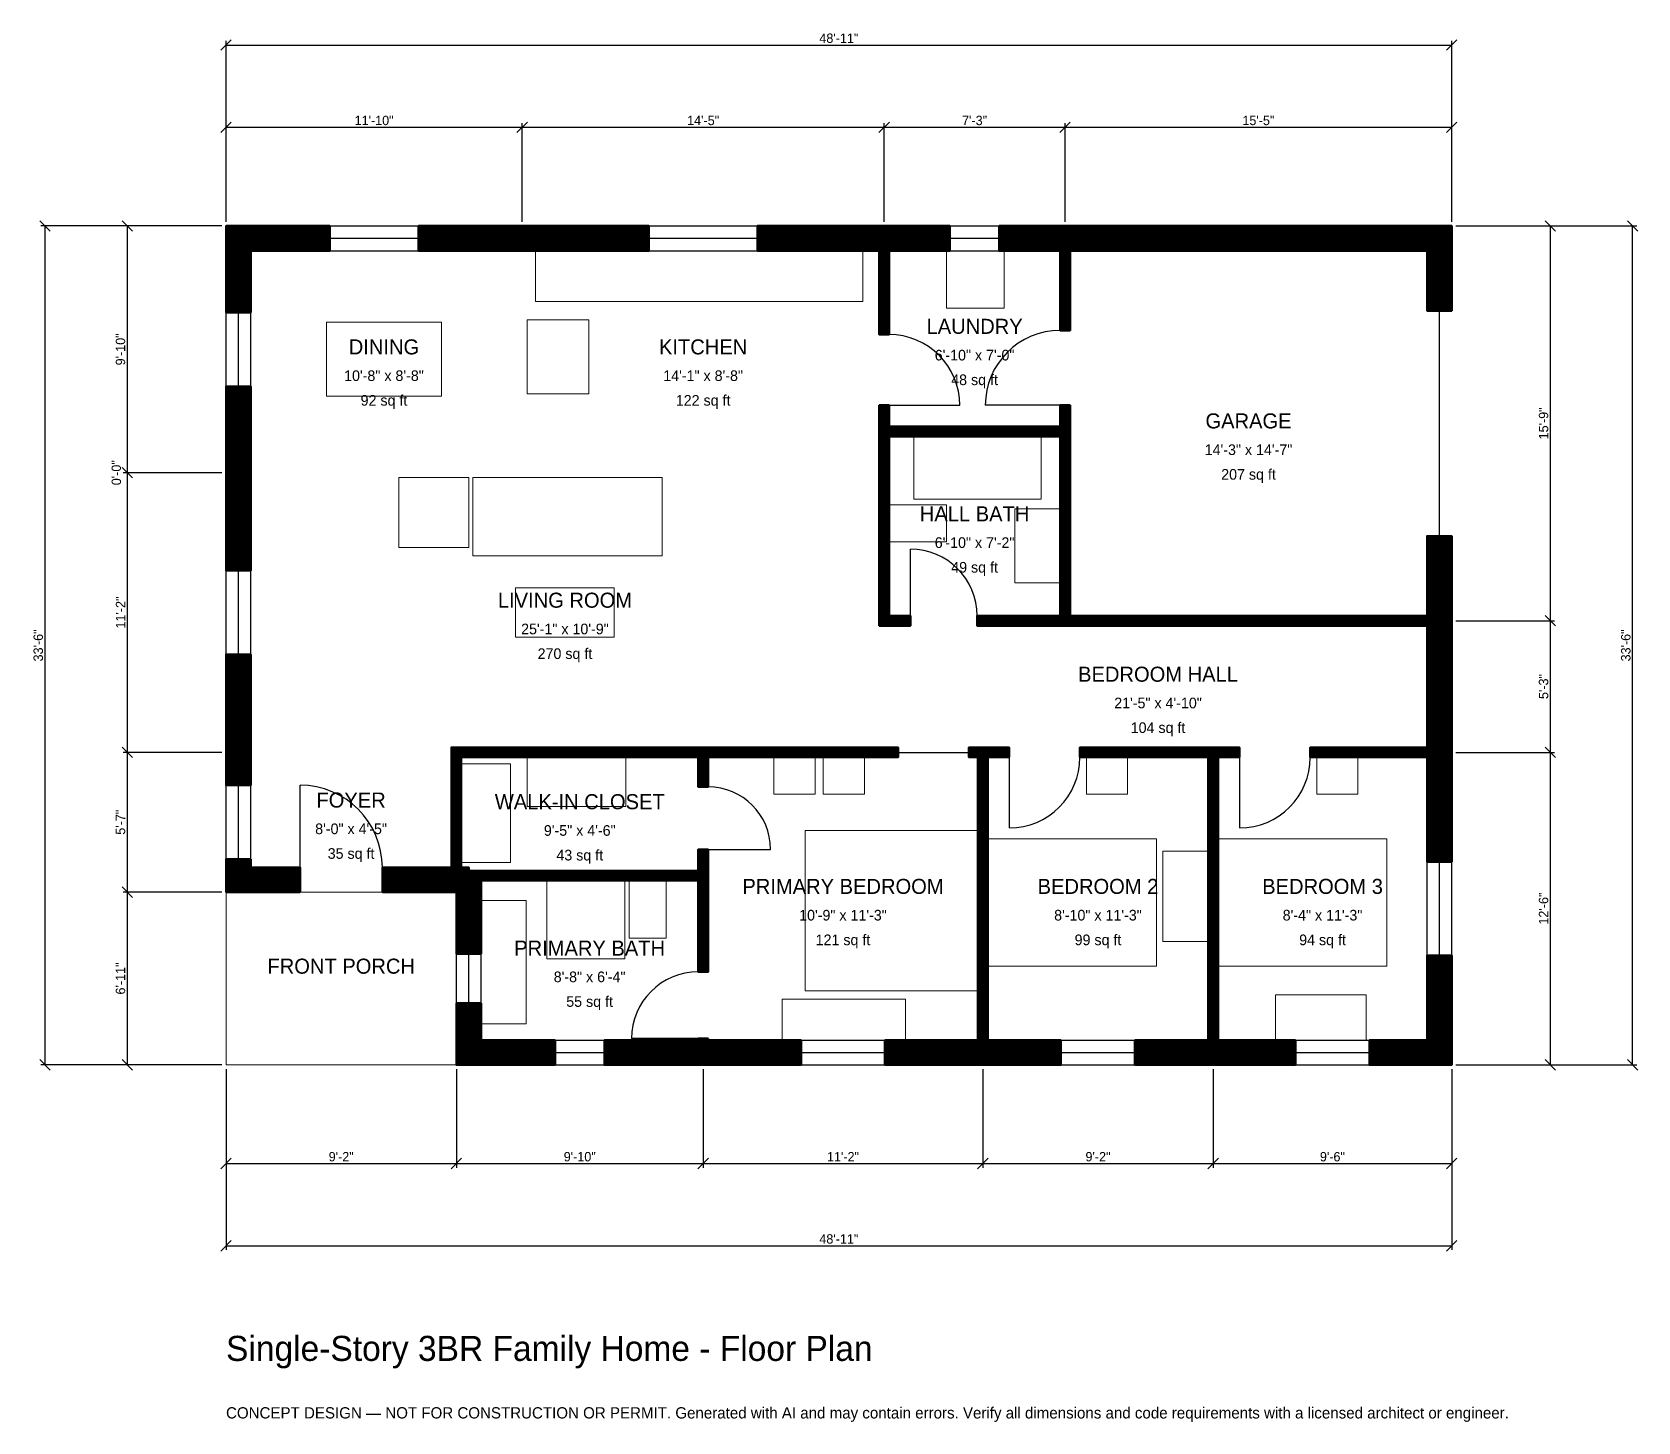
# Model space of a CAD drawing. Header units: inches. Extents: x -93 to 676, y -171 to 494.
import ezdxf
from ezdxf.enums import TextEntityAlignment as Align

# ---------------------------------------------------------------- set-up
doc = ezdxf.new("R2010")
doc.units = ezdxf.units.IN
doc.header["$MEASUREMENT"] = 0
doc.linetypes.add('DASHED', pattern=[0.6, 0.5, -0.1])
for name, color, linetype, lineweight in [('A-ANNO-DIMS', 1, 'Continuous', 13), ('A-ANNO-TEXT', 7, 'Continuous', 18), ('A-AREA-IDEN', 7, 'Continuous', 18), ('A-DOOR', 2, 'Continuous', 25), ('A-FLOR-FIXT', 9, 'Continuous', 13), ('A-FURN', 9, 'Continuous', 13), ('A-GLAZ', 4, 'Continuous', 25), ('A-SITE-PAVE', 8, 'Continuous', 13), ('A-WALL', 7, 'Continuous', 50), ('A-WALL-PATT', 8, 'Continuous', 13)]:
    doc.layers.add(name, color=color, linetype=linetype, lineweight=lineweight)
doc.dimstyles.new('PLAN', dxfattribs={"dimtxt": 4.5, "dimasz": 3, "dimexe": 2, "dimexo": 2, "dimgap": 1, "dimtad": 1, "dimdec": 0, "dimlunit": 4, "dimtsz": 2.5, "dimcen": 2.5, "dimclrd": 1, "dimclre": 1, "dimazin": 3, "dimtfac": 1, "dimtmove": 0, "dimatfit": 3})

msp = doc.modelspace()

# ---------------------------------------------------------------- hatches: boundary and pattern name
at = {"layer": 'A-WALL-PATT'}
h = msp.add_hatch(dxfattribs=at)
h.set_pattern_fill('ANSI31', color=8, scale=0.8)
h.paths.add_polyline_path([(222.4409, 0), (181.1024, 0), (181.1024, 11.811), (222.4409, 11.811), (225.9843, 11.811), (225.9843, 12.5984), (230.7087, 12.5984), (230.7087, 11.811), (234.252, 11.811), (275.1969, 11.811), (275.1969, 0), (234.252, 0), (230.7087, 0), (230.7087, 0), (225.9843, 0), (225.9843, 0), (222.4409, 0)])
h.paths.add_polyline_path([(122.0472, 0), (122.0472, 0), (110.2362, 0), (110.2362, 0), (110.2362, 0), (110.2362, 0), (110.2362, 11.811), (110.2362, 11.811), (110.2362, 29.5276), (122.0472, 29.5276), (122.0472, 11.811), (157.4803, 11.811), (157.4803, 0), (122.0472, 0)])
h.paths.add_polyline_path([(110.2362, 80.315), (110.2362, 80.315), (110.2362, 82.6771), (107.874, 82.6771), (107.874, 82.6772), (74.8031, 82.6772), (74.8031, 94.4882), (107.874, 94.4882), (107.874, 147.2441), (107.874, 151.9685), (112.5984, 151.9685), (225.9843, 151.9685), (230.7087, 151.9685), (312.5984, 151.9685), (317.3228, 151.9685), (321.6535, 151.9685), (321.6535, 147.2441), (317.3228, 147.2441), (312.5984, 147.2441), (230.7087, 147.2441), (230.7087, 133.0709), (225.9843, 133.0709), (225.9843, 147.2441), (112.5984, 147.2441), (112.5984, 94.4882), (116.1417, 94.4882), (116.1417, 92.9134), (225.9843, 92.9134), (225.9843, 103.1496), (230.7087, 103.1496), (230.7087, 92.9134), (230.7087, 88.189), (230.7087, 44.4882), (225.9843, 44.4882), (225.9843, 88.189), (122.0472, 88.189), (122.0472, 53.1496), (110.2362, 53.1496), (110.2362, 80.315)])
h.paths.add_polyline_path([(11.811, 82.6772), (11.811, 82.6771), (0, 82.6771), (0, 82.6772), (0, 82.6772), (0, 94.4882), (0, 94.4882), (0, 98.4252), (11.811, 98.4252), (11.811, 94.4882), (35.4331, 94.4882), (35.4331, 82.6772), (11.811, 82.6772)])
h.paths.add_polyline_path([(0, 143.7008), (0, 155.5118), (0, 196.4567), (11.811, 196.4567), (11.811, 155.5118), (11.811, 143.7008), (11.811, 133.8583), (0, 133.8583), (0, 143.7008)])
h.paths.add_polyline_path([(0, 277.5591), (0, 289.3701), (0, 324.8031), (11.811, 324.8031), (11.811, 289.3701), (11.811, 277.5591), (11.811, 236.6142), (0, 236.6142), (0, 277.5591)])
h.paths.add_polyline_path([(0, 389.7638), (0, 389.7638), (0, 401.5748), (0, 401.5748), (0, 401.5748), (11.811, 401.5748), (11.811, 401.5748), (49.6063, 401.5748), (49.6063, 389.7638), (11.811, 389.7638), (11.811, 360.2362), (0, 360.2362), (0, 389.7638)])
h.paths.add_polyline_path([(135.8268, 401.5748), (147.6378, 401.5748), (202.3622, 401.5748), (202.3622, 389.7638), (147.6378, 389.7638), (135.8268, 389.7638), (92.126, 389.7638), (92.126, 401.5748), (135.8268, 401.5748)])
h.paths.add_polyline_path([(309.0551, 401.5748), (312.5984, 401.5748), (312.5984, 401.5748), (317.3228, 401.5748), (317.3228, 401.5748), (320.8661, 401.5748), (346.4567, 401.5748), (346.4567, 389.7638), (320.8661, 389.7638), (317.3228, 389.7638), (317.3228, 349.6063), (312.5984, 349.6063), (312.5984, 389.7638), (309.0551, 389.7638), (254.3307, 389.7638), (254.3307, 401.5748), (309.0551, 401.5748)])
h.paths.add_polyline_path([(395.6693, 401.5748), (399.2126, 401.5748), (399.2126, 401.5748), (403.937, 401.5748), (403.937, 401.5748), (407.4803, 401.5748), (574.8031, 401.5748), (574.8031, 401.5748), (586.6142, 401.5748), (586.6142, 401.5748), (586.6142, 401.5748), (586.6142, 389.7638), (586.6142, 389.7638), (586.6142, 361.0236), (574.8031, 361.0236), (574.8031, 389.7638), (407.4803, 389.7638), (403.937, 389.7638), (403.937, 351.5748), (399.2126, 351.5748), (399.2126, 389.7638), (395.6693, 389.7638), (370.0787, 389.7638), (370.0787, 401.5748), (395.6693, 401.5748)])
h.paths.add_polyline_path([(586.6142, 218.5039), (586.6142, 218.5039), (586.6142, 214.9606), (586.6142, 214.9606), (586.6142, 210.2362), (586.6142, 210.2362), (586.6142, 155.5118), (586.6142, 151.9685), (586.6142, 151.9685), (586.6142, 147.2441), (586.6142, 147.2441), (586.6142, 143.7008), (586.6142, 97.2441), (574.8031, 97.2441), (574.8031, 143.7008), (574.8031, 147.2441), (518.8976, 147.2441), (518.8976, 151.9685), (574.8031, 151.9685), (574.8031, 155.5118), (574.8031, 206.6929), (574.8031, 206.6929), (574.8031, 210.2362), (403.937, 210.2362), (399.2126, 210.2362), (359.4488, 210.2362), (359.4488, 214.9606), (399.2126, 214.9606), (399.2126, 300.7874), (317.3228, 300.7874), (317.3228, 285.8268), (317.3228, 281.1024), (317.3228, 214.9606), (327.5591, 214.9606), (327.5591, 210.2362), (317.3228, 210.2362), (312.5984, 210.2362), (312.5984, 214.9606), (312.5984, 281.1024), (312.5984, 285.8268), (312.5984, 300.7874), (312.5984, 305.5118), (312.5984, 315.748), (317.3228, 315.748), (317.3228, 305.5118), (399.2126, 305.5118), (399.2126, 315.748), (403.937, 315.748), (403.937, 305.5118), (403.937, 300.7874), (403.937, 214.9606), (574.8031, 214.9606), (574.8031, 253.1496), (586.6142, 253.1496), (586.6142, 218.5039)])
h.paths.add_polyline_path([(586.6142, 11.811), (586.6142, 11.811), (586.6142, 0), (586.6142, 0), (586.6142, 0), (586.6142, 0), (574.8031, 0), (574.8031, 0), (547.2441, 0), (547.2441, 11.811), (574.8031, 11.811), (574.8031, 52.3622), (586.6142, 52.3622), (586.6142, 11.811)])
h.paths.add_polyline_path([(478.3465, 0), (474.8031, 0), (474.8031, 0), (470.0787, 0), (470.0787, 0), (466.5354, 0), (435.0394, 0), (435.0394, 11.811), (466.5354, 11.811), (470.0787, 11.811), (470.0787, 147.2441), (408.6614, 147.2441), (408.6614, 151.9685), (470.0787, 151.9685), (474.8031, 151.9685), (485.0394, 151.9685), (485.0394, 147.2441), (474.8031, 147.2441), (474.8031, 11.811), (478.3465, 11.811), (511.811, 11.811), (511.811, 0), (478.3465, 0)])
h.paths.add_polyline_path([(368.1102, 0), (364.5669, 0), (364.5669, 0), (359.8425, 0), (359.8425, 0), (356.2992, 0), (315.3543, 0), (315.3543, 11.811), (356.2992, 11.811), (359.8425, 11.811), (359.8425, 147.2441), (355.5118, 147.2441), (355.5118, 151.9685), (359.8425, 151.9685), (364.5669, 151.9685), (374.8031, 151.9685), (374.8031, 147.2441), (364.5669, 147.2441), (364.5669, 11.811), (368.1102, 11.811), (399.6063, 11.811), (399.6063, 0), (368.1102, 0)])

# ---------------------------------------------------------------- linework, layer by layer
at = {"layer": 'A-DOOR', "linetype": 'DASHED'}
msp.add_line((580.7087, 253.1496), (580.7087, 361.0236), dxfattribs=at)
at = {"layer": 'A-DOOR'}
for p, q in [((317.3228, 315.748), (351.1811, 315.748)), ((399.2126, 315.748), (363.3858, 315.748)), ((327.5591, 214.9606), (327.5591, 246.8504)), ((321.6535, 149.6063), (355.5118, 149.6063)), ((374.8031, 147.2441), (374.8031, 113.3858)), ((485.0394, 147.2441), (485.0394, 113.3858)), ((35.4331, 94.4882), (35.4331, 133.8583)), ((230.7087, 103.1496), (260.6299, 103.1496)), ((225.9843, 12.5984), (194.0945, 12.5984))]:
    msp.add_line(p, q, dxfattribs=at)
for centre, radius, start, end in [((317.3228, 315.748), 33.8583, 0, 90), ((399.2126, 315.748), 35.8268, 90, 180), ((327.5591, 214.9606), 31.8898, 0, 90), ((374.8031, 147.2441), 33.8583, 270, 360), ((485.0394, 147.2441), 33.8583, 270, 360), ((35.4331, 94.4882), 39.3701, 0, 90), ((230.7087, 103.1496), 29.9213, 0, 90), ((225.9843, 12.5984), 31.8898, 90, 180)]:
    msp.add_arc(centre, radius, start, end, dxfattribs=at)
at = {"layer": 'A-FLOR-FIXT'}
for points in [[(148.0315, 365.3543), (304.7244, 365.3543), (304.7244, 389.7638), (148.0315, 389.7638)], [(329.1339, 270.8661), (390.1575, 270.8661), (390.1575, 300.7874), (329.1339, 300.7874)], [(317.3228, 250.3937), (344.8819, 250.3937), (344.8819, 268.1102), (317.3228, 268.1102)], [(377.5591, 230.7087), (399.2126, 230.7087), (399.2126, 266.1417), (377.5591, 266.1417)], [(153.5433, 50.7874), (190.9449, 50.7874), (190.9449, 88.189), (153.5433, 88.189)], [(192.9134, 60.6299), (210.6299, 60.6299), (210.6299, 88.189), (192.9134, 88.189)], [(122.0472, 19.685), (143.7008, 19.685), (143.7008, 78.7402), (122.0472, 78.7402)]]:
    msp.add_lwpolyline(points, close=True, dxfattribs=at)
at = {"layer": 'A-FURN'}
for points in [[(344.8819, 362.2047), (372.4409, 362.2047), (372.4409, 389.7638), (344.8819, 389.7638)], [(48.0315, 320.0787), (103.1496, 320.0787), (103.1496, 355.5118), (48.0315, 355.5118)], [(144.0945, 321.2598), (173.622, 321.2598), (173.622, 356.6929), (144.0945, 356.6929)], [(82.6772, 247.6378), (116.1417, 247.6378), (116.1417, 281.1024), (82.6772, 281.1024)], [(118.1102, 243.7008), (208.6614, 243.7008), (208.6614, 281.1024), (118.1102, 281.1024)], [(138.5827, 204.7244), (185.8268, 204.7244), (185.8268, 228.3465), (138.5827, 228.3465)], [(144.0945, 123.622), (191.3386, 123.622), (191.3386, 147.2441), (144.0945, 147.2441)], [(262.2047, 129.5276), (281.8898, 129.5276), (281.8898, 147.2441), (262.2047, 147.2441)], [(285.8268, 129.5276), (305.5118, 129.5276), (305.5118, 147.2441), (285.8268, 147.2441)], [(411.811, 129.5276), (431.4961, 129.5276), (431.4961, 147.2441), (411.811, 147.2441)], [(522.0472, 129.5276), (541.7323, 129.5276), (541.7323, 147.2441), (522.0472, 147.2441)], [(112.5984, 96.8504), (136.2205, 96.8504), (136.2205, 144.0945), (112.5984, 144.0945)], [(277.1654, 35.4331), (359.8425, 35.4331), (359.8425, 112.2047), (277.1654, 112.2047)], [(364.5669, 47.2441), (445.2756, 47.2441), (445.2756, 108.2677), (364.5669, 108.2677)], [(474.8031, 47.2441), (555.5118, 47.2441), (555.5118, 108.2677), (474.8031, 108.2677)], [(448.4252, 59.0551), (470.0787, 59.0551), (470.0787, 102.3622), (448.4252, 102.3622)], [(266.1417, 11.811), (325.1969, 11.811), (325.1969, 31.4961), (266.1417, 31.4961)], [(502.3622, 11.811), (545.6693, 11.811), (545.6693, 33.4646), (502.3622, 33.4646)]]:
    msp.add_lwpolyline(points, close=True, dxfattribs=at)
at = {"layer": 'A-GLAZ'}
for p, q in [((49.6063, 401.5748), (92.126, 401.5748)), ((202.3622, 401.5748), (254.3307, 401.5748)), ((346.4567, 401.5748), (370.0787, 401.5748)), ((49.6063, 395.6693), (92.126, 395.6693)), ((202.3622, 395.6693), (254.3307, 395.6693)), ((346.4567, 395.6693), (370.0787, 395.6693)), ((49.6063, 389.7638), (92.126, 389.7638)), ((202.3622, 389.7638), (254.3307, 389.7638)), ((346.4567, 389.7638), (370.0787, 389.7638)), ((0, 324.8031), (0, 360.2362)), ((5.9055, 324.8031), (5.9055, 360.2362)), ((11.811, 324.8031), (11.811, 360.2362)), ((0, 196.4567), (0, 236.6142)), ((5.9055, 196.4567), (5.9055, 236.6142)), ((11.811, 196.4567), (11.811, 236.6142)), ((0, 98.4252), (0, 133.8583)), ((5.9055, 98.4252), (5.9055, 133.8583)), ((11.811, 98.4252), (11.811, 133.8583)), ((574.8031, 52.3622), (574.8031, 97.2441)), ((580.7087, 52.3622), (580.7087, 97.2441)), ((586.6142, 52.3622), (586.6142, 97.2441)), ((110.2362, 29.5276), (110.2362, 53.1496)), ((116.1417, 29.5276), (116.1417, 53.1496)), ((122.0472, 29.5276), (122.0472, 53.1496)), ((157.4803, 11.811), (181.1024, 11.811)), ((275.1969, 11.811), (315.3543, 11.811)), ((399.6063, 11.811), (435.0394, 11.811)), ((511.811, 11.811), (547.2441, 11.811)), ((157.4803, 5.9055), (181.1024, 5.9055)), ((157.4803, 0), (181.1024, 0)), ((275.1969, 5.9055), (315.3543, 5.9055)), ((275.1969, 0), (315.3543, 0)), ((399.6063, 5.9055), (435.0394, 5.9055)), ((399.6063, 0), (435.0394, 0)), ((511.811, 5.9055), (547.2441, 5.9055)), ((511.811, 0), (547.2441, 0))]:
    msp.add_line(p, q, dxfattribs=at)
at = {"layer": 'A-SITE-PAVE', "linetype": 'DASHED'}
msp.add_lwpolyline([(0, 0), (110.2362, 0), (110.2362, 82.6772), (0, 82.6772)], close=True, dxfattribs=at)
at = {"layer": 'A-WALL'}
for points in [[(0, 389.7638), (0, 389.7638), (0, 401.5748), (0, 401.5748), (0, 401.5748), (11.811, 401.5748), (11.811, 401.5748), (49.6063, 401.5748), (49.6063, 389.7638), (11.811, 389.7638), (11.811, 360.2362), (0, 360.2362), (0, 389.7638)], [(135.8268, 401.5748), (147.6378, 401.5748), (202.3622, 401.5748), (202.3622, 389.7638), (147.6378, 389.7638), (135.8268, 389.7638), (92.126, 389.7638), (92.126, 401.5748), (135.8268, 401.5748)], [(309.0551, 401.5748), (312.5984, 401.5748), (312.5984, 401.5748), (317.3228, 401.5748), (317.3228, 401.5748), (320.8661, 401.5748), (346.4567, 401.5748), (346.4567, 389.7638), (320.8661, 389.7638), (317.3228, 389.7638), (317.3228, 349.6063), (312.5984, 349.6063), (312.5984, 389.7638), (309.0551, 389.7638), (254.3307, 389.7638), (254.3307, 401.5748), (309.0551, 401.5748)], [(395.6693, 401.5748), (399.2126, 401.5748), (399.2126, 401.5748), (403.937, 401.5748), (403.937, 401.5748), (407.4803, 401.5748), (574.8031, 401.5748), (574.8031, 401.5748), (586.6142, 401.5748), (586.6142, 401.5748), (586.6142, 401.5748), (586.6142, 389.7638), (586.6142, 389.7638), (586.6142, 361.0236), (574.8031, 361.0236), (574.8031, 389.7638), (407.4803, 389.7638), (403.937, 389.7638), (403.937, 351.5748), (399.2126, 351.5748), (399.2126, 389.7638), (395.6693, 389.7638), (370.0787, 389.7638), (370.0787, 401.5748), (395.6693, 401.5748)], [(0, 277.5591), (0, 289.3701), (0, 324.8031), (11.811, 324.8031), (11.811, 289.3701), (11.811, 277.5591), (11.811, 236.6142), (0, 236.6142), (0, 277.5591)], [(586.6142, 218.5039), (586.6142, 218.5039), (586.6142, 214.9606), (586.6142, 214.9606), (586.6142, 210.2362), (586.6142, 210.2362), (586.6142, 155.5118), (586.6142, 151.9685), (586.6142, 151.9685), (586.6142, 147.2441), (586.6142, 147.2441), (586.6142, 143.7008), (586.6142, 97.2441), (574.8031, 97.2441), (574.8031, 143.7008), (574.8031, 147.2441), (518.8976, 147.2441), (518.8976, 151.9685), (574.8031, 151.9685), (574.8031, 155.5118), (574.8031, 206.6929), (574.8031, 206.6929), (574.8031, 210.2362), (403.937, 210.2362), (399.2126, 210.2362), (359.4488, 210.2362), (359.4488, 214.9606), (399.2126, 214.9606), (399.2126, 300.7874), (317.3228, 300.7874), (317.3228, 285.8268), (317.3228, 281.1024), (317.3228, 214.9606), (327.5591, 214.9606), (327.5591, 210.2362), (317.3228, 210.2362), (312.5984, 210.2362), (312.5984, 214.9606), (312.5984, 281.1024), (312.5984, 285.8268), (312.5984, 300.7874), (312.5984, 305.5118), (312.5984, 315.748), (317.3228, 315.748), (317.3228, 305.5118), (399.2126, 305.5118), (399.2126, 315.748), (403.937, 315.748), (403.937, 305.5118), (403.937, 300.7874), (403.937, 214.9606), (574.8031, 214.9606), (574.8031, 253.1496), (586.6142, 253.1496), (586.6142, 218.5039)], [(0, 143.7008), (0, 155.5118), (0, 196.4567), (11.811, 196.4567), (11.811, 155.5118), (11.811, 143.7008), (11.811, 133.8583), (0, 133.8583), (0, 143.7008)], [(110.2362, 80.315), (110.2362, 80.315), (110.2362, 82.6771), (107.874, 82.6771), (107.874, 82.6772), (74.8031, 82.6772), (74.8031, 94.4882), (107.874, 94.4882), (107.874, 147.2441), (107.874, 151.9685), (112.5984, 151.9685), (225.9843, 151.9685), (230.7087, 151.9685), (312.5984, 151.9685), (317.3228, 151.9685), (321.6535, 151.9685), (321.6535, 147.2441), (317.3228, 147.2441), (312.5984, 147.2441), (230.7087, 147.2441), (230.7087, 133.0709), (225.9843, 133.0709), (225.9843, 147.2441), (112.5984, 147.2441), (112.5984, 94.4882), (116.1417, 94.4882), (116.1417, 92.9134), (225.9843, 92.9134), (225.9843, 103.1496), (230.7087, 103.1496), (230.7087, 92.9134), (230.7087, 88.189), (230.7087, 44.4882), (225.9843, 44.4882), (225.9843, 88.189), (122.0472, 88.189), (122.0472, 53.1496), (110.2362, 53.1496), (110.2362, 80.315)], [(368.1102, 0), (364.5669, 0), (364.5669, 0), (359.8425, 0), (359.8425, 0), (356.2992, 0), (315.3543, 0), (315.3543, 11.811), (356.2992, 11.811), (359.8425, 11.811), (359.8425, 147.2441), (355.5118, 147.2441), (355.5118, 151.9685), (359.8425, 151.9685), (364.5669, 151.9685), (374.8031, 151.9685), (374.8031, 147.2441), (364.5669, 147.2441), (364.5669, 11.811), (368.1102, 11.811), (399.6063, 11.811), (399.6063, 0), (368.1102, 0)], [(478.3465, 0), (474.8031, 0), (474.8031, 0), (470.0787, 0), (470.0787, 0), (466.5354, 0), (435.0394, 0), (435.0394, 11.811), (466.5354, 11.811), (470.0787, 11.811), (470.0787, 147.2441), (408.6614, 147.2441), (408.6614, 151.9685), (470.0787, 151.9685), (474.8031, 151.9685), (485.0394, 151.9685), (485.0394, 147.2441), (474.8031, 147.2441), (474.8031, 11.811), (478.3465, 11.811), (511.811, 11.811), (511.811, 0), (478.3465, 0)], [(11.811, 82.6772), (11.811, 82.6771), (0, 82.6771), (0, 82.6772), (0, 82.6772), (0, 94.4882), (0, 94.4882), (0, 98.4252), (11.811, 98.4252), (11.811, 94.4882), (35.4331, 94.4882), (35.4331, 82.6772), (11.811, 82.6772)], [(586.6142, 11.811), (586.6142, 11.811), (586.6142, 0), (586.6142, 0), (586.6142, 0), (586.6142, 0), (574.8031, 0), (574.8031, 0), (547.2441, 0), (547.2441, 11.811), (574.8031, 11.811), (574.8031, 52.3622), (586.6142, 52.3622), (586.6142, 11.811)], [(122.0472, 0), (122.0472, 0), (110.2362, 0), (110.2362, 0), (110.2362, 0), (110.2362, 0), (110.2362, 11.811), (110.2362, 11.811), (110.2362, 29.5276), (122.0472, 29.5276), (122.0472, 11.811), (157.4803, 11.811), (157.4803, 0), (122.0472, 0)], [(222.4409, 0), (181.1024, 0), (181.1024, 11.811), (222.4409, 11.811), (225.9843, 11.811), (225.9843, 12.5984), (230.7087, 12.5984), (230.7087, 11.811), (234.252, 11.811), (275.1969, 11.811), (275.1969, 0), (234.252, 0), (230.7087, 0), (230.7087, 0), (225.9843, 0), (225.9843, 0), (222.4409, 0)]]:
    msp.add_lwpolyline(points, close=True, dxfattribs=at)

# ---------------------------------------------------------------- texts
at = {"layer": 'A-ANNO-TEXT'}
for s, height, p in [('Single-Story 3BR Family Home - Floor Plan', 12, (0, -141.7323)), ('CONCEPT DESIGN — NOT FOR CONSTRUCTION OR PERMIT. Generated with AI and may contain errors. Verify all dimensions and code requirements with a licensed architect or engineer.', 5.4, (0, -169.2913))]:
    msp.add_text(s, height=height, dxfattribs=at).set_placement(p)
at = {"layer": 'A-AREA-IDEN'}
for s, height, p in [('LAUNDRY', 7.2, (358.2677, 353.5433)), ('DINING', 7.2, (75.5906, 343.7008)), ('KITCHEN', 7.2, (228.3465, 343.7008)), ('6\'-10" x 7\'-0"', 5.1, (358.2677, 339.7638)), ('10\'-8" x 8\'-8"', 5.1, (75.5906, 329.9213)), ('14\'-1" x 8\'-8"', 5.1, (228.3465, 329.9213)), ('48 sq ft', 5.1, (358.2677, 327.9528)), ('92 sq ft', 5.1, (75.5906, 318.1102)), ('122 sq ft', 5.1, (228.3465, 318.1102)), ('GARAGE', 7.2, (489.3701, 308.2677)), ('14\'-3" x 14\'-7"', 5.1, (489.3701, 294.4882)), ('207 sq ft', 5.1, (489.3701, 282.6772)), ('HALL BATH', 7.2, (358.2677, 263.7795)), ('6\'-10" x 7\'-2"', 5.1, (358.2677, 250)), ('49 sq ft', 5.1, (358.2677, 238.189)), ('LIVING ROOM', 7.2, (162.2047, 222.4409)), ('25\'-1" x 10\'-9"', 5.1, (162.2047, 208.6614)), ('270 sq ft', 5.1, (162.2047, 196.8504)), ('BEDROOM HALL', 7.2, (446.063, 187.0079)), ('21\'-5" x 4\'-10"', 5.1, (446.063, 173.2283)), ('104 sq ft', 5.1, (446.063, 161.4173)), ('FOYER', 7.2, (59.8425, 126.7717)), ('WALK-IN CLOSET', 7.2, (169.2913, 125.9843)), ('8\'-0" x 4\'-5"', 5.1, (59.8425, 112.9921)), ('9\'-5" x 4\'-6"', 5.1, (169.2913, 112.2047)), ('35 sq ft', 5.1, (59.8425, 101.1811)), ('43 sq ft', 5.1, (169.2913, 100.3937)), ('PRIMARY BEDROOM', 7.2, (295.2756, 85.4331)), ('BEDROOM 2', 7.2, (417.3228, 85.4331)), ('BEDROOM 3', 7.2, (524.8031, 85.4331)), ('10\'-9" x 11\'-3"', 5.1, (295.2756, 71.6535)), ('8\'-10" x 11\'-3"', 5.1, (417.3228, 71.6535)), ('8\'-4" x 11\'-3"', 5.1, (524.8031, 71.6535)), ('121 sq ft', 5.1, (295.2756, 59.8425)), ('99 sq ft', 5.1, (417.3228, 59.8425)), ('94 sq ft', 5.1, (524.8031, 59.8425)), ('PRIMARY BATH', 7.2, (174.0157, 55.9055)), ('FRONT PORCH', 7.2, (55.1181, 47.2441)), ('8\'-8" x 6\'-4"', 5.1, (174.0157, 42.126)), ('55 sq ft', 5.1, (174.0157, 30.315))]:
    msp.add_text(s, height=height, dxfattribs=at).set_placement(p, align=Align.MIDDLE_CENTER)

# ---------------------------------------------------------------- dimensions: what is measured, and where the dimension line sits
at = {"layer": 'A-ANNO-DIMS'}
for base, p1, p2, text in [((0, 488.189), (0, 401.5748), (586.6142, 401.5748), '48\'-11"'), ((0, 448.8189), (0, 401.5748), (141.7323, 401.5748), '11\'-10"'), ((141.7323, 448.8189), (141.7323, 401.5748), (314.9606, 401.5748), '14\'-5"'), ((314.9606, 448.8189), (314.9606, 401.5748), (401.5748, 401.5748), '7\'-3"'), ((401.5748, 448.8189), (401.5748, 401.5748), (586.6142, 401.5748), '15\'-5"'), ((0, -47.2441), (0, 0), (110.2362, 0), '9\'-2"'), ((0, -86.6142), (0, 0), (586.6142, 0), '48\'-11"'), ((110.2362, -47.2441), (110.2362, 0), (228.3465, 0), '9\'-10"'), ((228.3465, -47.2441), (228.3465, 0), (362.2047, 0), '11\'-2"'), ((362.2047, -47.2441), (362.2047, 0), (472.4409, 0), '9\'-2"'), ((472.4409, -47.2441), (472.4409, 0), (586.6142, 0), '9\'-6"')]:
    msp.add_linear_dim(base=base, p1=p1, p2=p2, text=text, dimstyle='PLAN', dxfattribs=at).render()
for base, p1, p2, text in [((-86.6142, 0), (0, 0), (0, 401.5748), '33\'-6"'), ((-47.2441, 283.4646), (0, 283.4646), (0, 401.5748), '9\'-10"'), ((633.8583, 212.5984), (586.6142, 212.5984), (586.6142, 401.5748), '15\'-9"'), ((673.2283, 0), (586.6142, 0), (586.6142, 401.5748), '33\'-6"'), ((-47.2441, 283.4646), (0, 283.4646), (0, 283.4646), '0\'-0"'), ((-47.2441, 149.6063), (0, 149.6063), (0, 283.4646), '11\'-2"'), ((633.8583, 149.6063), (586.6142, 149.6063), (586.6142, 212.5984), '5\'-3"'), ((-47.2441, 82.6772), (0, 82.6772), (0, 149.6063), '5\'-7"'), ((633.8583, 0), (586.6142, 0), (586.6142, 149.6063), '12\'-6"'), ((-47.2441, 0), (0, 0), (0, 82.6772), '6\'-11"')]:
    msp.add_linear_dim(base=base, p1=p1, p2=p2, angle=90, text=text, dimstyle='PLAN', dxfattribs=at).render()

doc.saveas('drawing.dxf')
